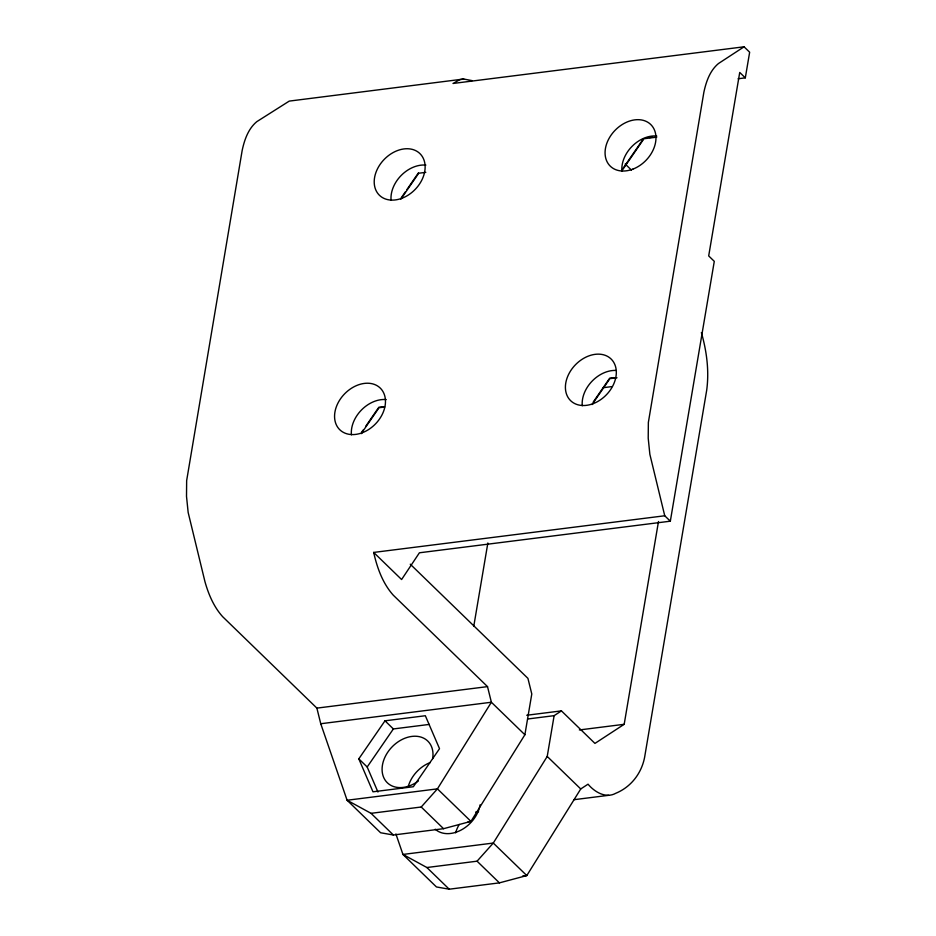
<?xml version="1.0" encoding="UTF-8"?>
<svg xmlns="http://www.w3.org/2000/svg" width="936" height="936" viewBox="0 0 936 936"><rect width="100%" height="100%" fill="white"/><g stroke="black" fill="none" stroke-linecap="round" stroke-linejoin="round"><path stroke-width="1.4" d="M473.745 626.418L487.855 542.997M472.072 80.625L463.718 79.033L289.259 101.1L256.78 121.668C248.239 128.747 244.413 139.932 242.167 150.462L186.65 480.624L186.51 496.372L188.159 512.472L204.972 581.736C208.529 594.301 213.782 606.844 222.616 616.648L316.883 708.119L320.744 723.739L347.104 800.245L380.613 832.759L393.377 835.006L443.559 828.688L470.948 821.375L524.885 734.76L531.788 693.985L527.927 678.366L410.26 564.186M395.893 833.941L402.948 854.439L426.886 867.52L477.067 861.19L493.284 843.055L547.221 756.44L554.124 715.666L561.436 710.88L594.945 743.406L624.183 724.3L658.488 521.504M670.328 521.188L664.747 515.771L373.675 552.427L401.602 579.524L419.41 552.79L670.328 521.188L714.285 261.343L708.692 255.914L739.732 72.435L745.313 77.852L749.654 52.217L744.062 46.8L453.001 83.468L459.892 79.618L463.718 79.033M701.368 332.572C706.738 351.269 709.324 371.019 706.668 390.394L645.009 754.942C642.552 771.884 631.87 786.661 615.771 793.283C605.861 798.806 594.477 791.95 588.042 784.181L580.741 788.954L526.793 875.569L499.414 882.87L449.221 889.2L436.457 886.954L402.948 854.439L493.284 843.055L526.793 875.569L522.569 876.084M401.216 197.87L405.335 191.892M406.973 189.505L418.497 172.774M400.854 199.181L418.696 173.242L425.81 172.353M361.553 432.362L363.203 429.963M365.672 426.383L378.834 407.254L383.163 406.715M361.191 433.66L379.033 407.733L384.731 407.008M623.189 168.152L642.938 139.464M622.054 170.574L643.956 138.75L656.768 137.136M593.225 402.082L609.687 378.179L614.016 377.629M592.043 404.586L609.886 378.647L617 377.758M358.804 758.85L384.988 720.814L425.342 715.736L439.522 748.683L413.338 786.731L372.984 791.809L358.804 758.85L367.181 766.982L377.957 792.032M367.181 766.982L393.366 728.945L429.402 724.405M468.07 821.738L470.948 821.375L437.428 788.861L347.104 800.245L371.03 813.325L421.223 807.007L437.428 788.861L491.377 702.246L487.516 686.626L393.249 595.156C382.637 583.28 377.126 567.754 373.675 552.427M744.062 46.8L718.485 63.519C709.933 70.586 706.107 81.771 703.86 92.301L648.355 422.464L648.215 438.224L649.865 454.323L664.747 515.771M738.071 78.764L745.313 77.852M649.525 137.545L652.415 137.183M603.275 387.691L611.957 386.591M316.883 708.119L487.516 686.626M320.744 723.739L491.377 702.246L524.885 734.76M526.734 715.256L561.436 710.88M528.091 718.942L554.124 715.666M579.361 729.951L624.183 724.3M475.663 812.074L478.553 811.711M573.99 799.695L608.692 795.319M625.201 164.022L631.484 170.118M547.221 756.44L580.741 788.954M384.988 720.814L393.366 728.945M421.223 807.007L443.559 828.688M477.067 861.19L499.414 882.87M371.03 813.325L393.377 835.006M426.886 867.52L449.221 889.2M351.421 434.819A29.039 21.551 -45.9 0 1 386.217 399.578M582.274 405.744A29.039 21.551 -45.9 0 1 615.806 370.422M621.925 171.253A29.039 21.551 -45.9 0 1 656.721 136.024M391.084 200.339A29.039 21.551 -45.9 0 1 425.88 165.099M418.392 780.975A29.039 21.551 -45.9 0 1 382.789 774.891A29.039 21.551 -45.9 0 1 406.692 737.58A29.039 21.551 -45.9 0 1 432.631 758.745M408.166 786.766A29.039 21.551 -45.9 0 1 430.349 762.489M480.11 804.808A29.039 21.551 -45.9 0 1 461.436 829.881A29.039 21.551 -45.9 0 1 435.228 829.214M455.645 832.841A29.039 21.551 -45.9 0 1 459.237 824.44M362.349 432.713A29.039 21.551 -45.9 0 0 380.812 388.651A29.039 21.551 -45.9 0 0 336.901 405.37A29.039 21.551 -45.9 0 0 362.349 432.713M593.202 403.638A29.039 21.551 -45.9 0 0 611.664 359.576A29.039 21.551 -45.9 0 0 567.742 376.295A29.039 21.551 -45.9 0 0 593.202 403.638M632.853 169.147A29.039 21.551 -45.9 0 0 651.316 125.096A29.039 21.551 -45.9 0 0 607.405 141.804A29.039 21.551 -45.9 0 0 632.853 169.147M402.012 198.233A29.039 21.551 -45.9 0 0 420.475 154.171A29.039 21.551 -45.9 0 0 376.553 170.879A29.039 21.551 -45.9 0 0 402.012 198.233"/></g></svg>
